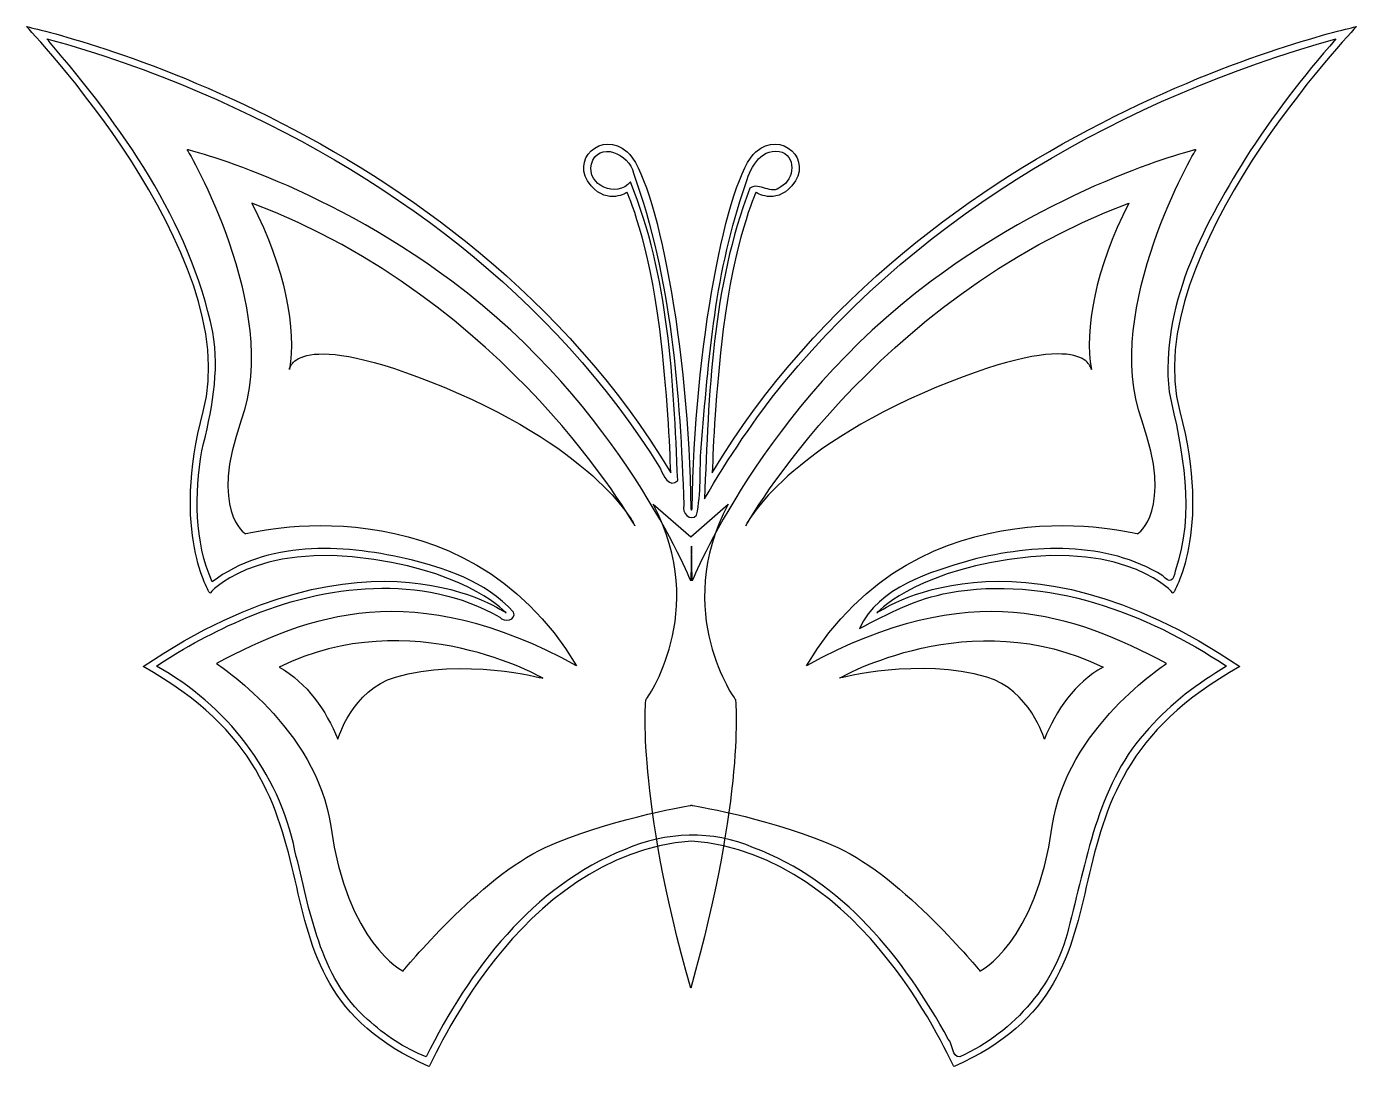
# Model space of a CAD drawing. Header units: centimetres. Extents: x -7.6 to 7.6, y -6 to 6.
import ezdxf

# ---------------------------------------------------------------- set-up
doc = ezdxf.new("R2010")
doc.units = ezdxf.units.CM
doc.header["$MEASUREMENT"] = 0
doc.layers.add('Layer 1', color=7, linetype='Continuous')

msp = doc.modelspace()

# ---------------------------------------------------------------- linework, layer by layer
at = {"layer": 'Layer 1'}
for points, knots in [([(-7.63116, 5.96883), (-7.63116, 5.96883), (-5.1217, 3.3472), (-5.60379, 1.55112), (-5.60379, 1.55112), (-5.9767, 0.1618), (-5.52772, -0.53743), (-5.52772, -0.53743), (-5.52772, -0.53743), (-5.52772, -0.53743), (-5.03088, 0.05963), (-3.6467, -0.148), (-3.6467, -0.148), (-2.52417, -0.31638), (-2.12535, -0.76398), (-2.12535, -0.76398), (-2.12535, -0.76398), (-2.12535, -0.76398), (-3.70312, 0.37704), (-6.29502, -1.37914), (-6.29502, -1.37914), (-3.65622, -2.83597), (-5.37333, -4.92841), (-3.01419, -5.96883), (-3.01419, -5.96883), (-2.98113, -5.96431), (-2.01672, -3.54731), (0.00041, -3.3817), (0.00041, -3.3817), (2.01704, -3.54785), (2.98112, -5.96431), (3.01418, -5.96883), (3.01418, -5.96883), (5.37333, -4.92841), (3.65621, -2.83597), (6.29501, -1.37914), (6.29501, -1.37914), (3.70311, 0.37704), (2.12534, -0.76398), (2.12534, -0.76398), (2.12534, -0.76398), (2.12534, -0.76398), (2.52416, -0.31638), (3.64669, -0.148), (3.64669, -0.148), (5.03087, 0.05963), (5.52771, -0.53743), (5.52771, -0.53743), (5.52771, -0.53743), (5.52771, -0.53743), (5.97669, 0.1618), (5.60378, 1.55112), (5.60378, 1.55112), (5.1217, 3.34721), (7.63116, 5.96883), (7.63116, 5.96883), (7.63116, 5.96883), (7.63116, 5.96883), (2.67922, 4.92026), (0.23854, 0.84666), (0.23854, 0.84666), (0.24784, 1.16195), (0.27571, 1.76032), (0.36422, 2.49369), (0.36422, 2.49369), (0.4856, 3.49944), (0.73877, 4.06465), (0.73877, 4.06465), (0.73877, 4.06465), (0.73877, 4.06465), (0.95807, 3.91997), (1.15053, 4.13989), (1.15053, 4.13989), (1.41169, 4.43831), (1.02853, 4.78549), (0.73877, 4.53263), (0.73877, 4.53263), (0.40667, 4.24282), (0.02476, 2.25807), (0.00951, 0.43572), (0.00951, 0.43572), (0.00626, 0.42938), (0.00277, 0.42312), (-0.00041, 0.4167), (-0.00041, 0.4167), (-0.00353, 0.423), (-0.00631, 0.42949), (-0.00951, 0.43572), (-0.00951, 0.43572), (-0.02475, 2.25809), (-0.40667, 4.24283), (-0.73877, 4.53264), (-0.73877, 4.53264), (-1.02852, 4.7855), (-1.41168, 4.43832), (-1.15052, 4.1399), (-1.15052, 4.1399), (-0.95806, 3.91998), (-0.73876, 4.06466), (-0.73876, 4.06466), (-0.73876, 4.06466), (-0.73876, 4.06466), (-0.48559, 3.49944), (-0.36421, 2.4937), (-0.36421, 2.4937), (-0.2757, 1.76033), (-0.24783, 1.16195), (-0.23853, 0.84667), (-0.23853, 0.84667), (-2.67922, 4.92026), (-7.63116, 5.96883), (-7.63116, 5.96883)], [0, 0, 0, 0, 0.03448276, 0.03448276, 0.03448276, 0.03448276, 0.06896552, 0.06896552, 0.06896552, 0.06896552, 0.10344828, 0.10344828, 0.10344828, 0.10344828, 0.13793103, 0.13793103, 0.13793103, 0.13793103, 0.17241379, 0.17241379, 0.17241379, 0.17241379, 0.20689655, 0.20689655, 0.20689655, 0.20689655, 0.24137931, 0.24137931, 0.24137931, 0.24137931, 0.27586207, 0.27586207, 0.27586207, 0.27586207, 0.31034483, 0.31034483, 0.31034483, 0.31034483, 0.34482759, 0.34482759, 0.34482759, 0.34482759, 0.37931034, 0.37931034, 0.37931034, 0.37931034, 0.4137931, 0.4137931, 0.4137931, 0.4137931, 0.44827586, 0.44827586, 0.44827586, 0.44827586, 0.48275862, 0.48275862, 0.48275862, 0.48275862, 0.51724138, 0.51724138, 0.51724138, 0.51724138, 0.55172414, 0.55172414, 0.55172414, 0.55172414, 0.5862069, 0.5862069, 0.5862069, 0.5862069, 0.62068966, 0.62068966, 0.62068966, 0.62068966, 0.65517241, 0.65517241, 0.65517241, 0.65517241, 0.68965517, 0.68965517, 0.68965517, 0.68965517, 0.72413793, 0.72413793, 0.72413793, 0.72413793, 0.75862069, 0.75862069, 0.75862069, 0.75862069, 0.79310345, 0.79310345, 0.79310345, 0.79310345, 0.82758621, 0.82758621, 0.82758621, 0.82758621, 0.86206897, 0.86206897, 0.86206897, 0.86206897, 0.89655172, 0.89655172, 0.89655172, 0.89655172, 0.93103448, 0.93103448, 0.93103448, 0.93103448, 1, 1, 1, 1]), ([(-5.78983, 4.55662), (-5.78983, 4.55662), (-4.29919, 4.19816), (-2.7496, 3.04519), (-2.7496, 3.04519), (-0.80407, 1.59763), (-0.00951, -0.39357), (-0.00951, -0.39357), (-0.00951, -0.39357), (-0.00951, -0.39357), (-0.00041, 0.00248), (-0.00041, 0.00248), (-0.00041, 0.00248), (-0.00041, 0.00248), (0.00951, -0.39357), (0.00951, -0.39357), (0.00951, -0.39357), (0.00951, -0.39357), (0.80408, 1.59763), (2.7496, 3.04519), (2.7496, 3.04519), (4.29919, 4.19816), (5.78983, 4.55662), (5.78983, 4.55662), (5.78983, 4.55662), (5.78983, 4.55662), (4.70628, 2.73592), (5.16723, 1.44859), (5.16723, 1.44859), (5.53766, 0.41407), (5.12093, 0.14552), (5.12093, 0.14552), (5.12093, 0.14552), (5.12093, 0.14552), (2.62272, 0.80638), (1.32085, -1.36839), (1.32085, -1.36839), (3.20949, -0.33363), (4.38622, -0.78477), (5.45331, -1.34193), (5.45331, -1.34193), (5.45331, -1.34193), (4.29661, -2.08896), (4.14114, -3.2122), (4.14114, -3.2122), (3.95544, -4.5539), (3.31101, -4.87411), (3.31101, -4.87411), (3.31101, -4.87411), (3.31101, -4.87411), (2.42722, -3.7937), (1.67886, -3.45694), (1.67886, -3.45694), (0.97267, -3.13916), (0.10608, -2.98859), (0.0095, -2.97242), (0.0095, -2.97242), (0.0095, -2.97242), (0.0095, -2.96911), (0.0095, -2.96911), (0.0095, -2.96911), (0.0095, -2.96911), (0.0018, -2.97053), (0.0004, -2.97076), (0.0004, -2.97076), (-0.00119, -2.9705), (-0.00952, -2.96911), (-0.00952, -2.96911), (-0.00952, -2.96911), (-0.00952, -2.96911), (-0.00952, -2.97242), (-0.00952, -2.97242), (-0.00952, -2.97242), (-0.10779, -2.98889), (-0.97351, -3.13952), (-1.67888, -3.45694), (-1.67888, -3.45694), (-2.42723, -3.7937), (-3.31103, -4.87411), (-3.31103, -4.87411), (-3.31103, -4.87411), (-3.31103, -4.87411), (-3.95546, -4.55389), (-4.14116, -3.2122), (-4.14116, -3.2122), (-4.29662, -2.08896), (-5.45333, -1.34193), (-5.45333, -1.34193), (-5.45333, -1.34193), (-4.38623, -0.78477), (-3.20951, -0.33363), (-1.32087, -1.36839), (-1.32087, -1.36839), (-2.62274, 0.80638), (-5.12095, 0.14552), (-5.12095, 0.14552), (-5.12095, 0.14552), (-5.12095, 0.14552), (-5.53768, 0.41407), (-5.16725, 1.44859), (-5.16725, 1.44859), (-4.70628, 2.73592), (-5.78983, 4.55662), (-5.78983, 4.55662)], [0, 0, 0, 0, 0.03703704, 0.03703704, 0.03703704, 0.03703704, 0.07407407, 0.07407407, 0.07407407, 0.07407407, 0.11111111, 0.11111111, 0.11111111, 0.11111111, 0.14814815, 0.14814815, 0.14814815, 0.14814815, 0.18518519, 0.18518519, 0.18518519, 0.18518519, 0.22222222, 0.22222222, 0.22222222, 0.22222222, 0.25925926, 0.25925926, 0.25925926, 0.25925926, 0.2962963, 0.2962963, 0.2962963, 0.2962963, 0.33333333, 0.33333333, 0.33333333, 0.33333333, 0.37037037, 0.37037037, 0.37037037, 0.37037037, 0.40740741, 0.40740741, 0.40740741, 0.40740741, 0.44444444, 0.44444444, 0.44444444, 0.44444444, 0.48148148, 0.48148148, 0.48148148, 0.48148148, 0.51851852, 0.51851852, 0.51851852, 0.51851852, 0.55555556, 0.55555556, 0.55555556, 0.55555556, 0.59259259, 0.59259259, 0.59259259, 0.59259259, 0.62962963, 0.62962963, 0.62962963, 0.62962963, 0.66666667, 0.66666667, 0.66666667, 0.66666667, 0.7037037, 0.7037037, 0.7037037, 0.7037037, 0.74074074, 0.74074074, 0.74074074, 0.74074074, 0.77777778, 0.77777778, 0.77777778, 0.77777778, 0.81481481, 0.81481481, 0.81481481, 0.81481481, 0.85185185, 0.85185185, 0.85185185, 0.85185185, 0.88888889, 0.88888889, 0.88888889, 0.88888889, 0.92592593, 0.92592593, 0.92592593, 0.92592593, 1, 1, 1, 1]), ([(-5.046, 3.94155), (-2.10871, 2.83773), (-0.64942, 0.23719), (-0.64942, 0.23719), (-0.64942, 0.23719), (-0.64942, 0.23719), (-1.04231, 1.07909), (-2.83836, 1.82744), (-2.83836, 1.82744), (-4.56533, 2.54701), (-4.6157, 2.03324), (-4.6157, 2.03324), (-4.6157, 2.03324), (-4.53463, 2.48225), (-4.65935, 3.19319), (-5.046, 3.94154), (-5.046, 3.94154), (-5.046, 3.94154), (-5.046, 3.94155), (-5.046, 3.94155)], [0, 0, 0, 0, 0.16666667, 0.16666667, 0.16666667, 0.16666667, 0.33333333, 0.33333333, 0.33333333, 0.33333333, 0.5, 0.5, 0.5, 0.5, 0.66666667, 0.66666667, 0.66666667, 0.66666667, 1, 1, 1, 1]), ([(5.01937, 3.94155), (2.08208, 2.83773), (0.62279, 0.23719), (0.62279, 0.23719), (0.62279, 0.23719), (0.62279, 0.23719), (1.01568, 1.07909), (2.81173, 1.82744), (2.81173, 1.82744), (4.5387, 2.54701), (4.58907, 2.03324), (4.58907, 2.03324), (4.58907, 2.03324), (4.508, 2.48225), (4.63272, 3.19319), (5.01937, 3.94154), (5.01937, 3.94154), (5.01937, 3.94154), (5.01937, 3.94155), (5.01937, 3.94155)], [0, 0, 0, 0, 0.16666667, 0.16666667, 0.16666667, 0.16666667, 0.33333333, 0.33333333, 0.33333333, 0.33333333, 0.5, 0.5, 0.5, 0.5, 0.66666667, 0.66666667, 0.66666667, 0.66666667, 1, 1, 1, 1]), ([(-4.73249, -1.385), (-3.21707, -0.63665), (-1.70647, -1.51209), (-1.70647, -1.51209), (-1.70647, -1.51209), (-1.70647, -1.51209), (-2.63247, -1.27053), (-3.39907, -1.49847), (-3.39907, -1.49847), (-3.89285, -1.64529), (-4.05964, -2.21328), (-4.05964, -2.21328), (-4.05964, -2.21328), (-4.19363, -1.88021), (-4.40887, -1.56812), (-4.73249, -1.385)], [0, 0, 0, 0, 0.2, 0.2, 0.2, 0.2, 0.4, 0.4, 0.4, 0.4, 0.6, 0.6, 0.6, 0.6, 1, 1, 1, 1]), ([(4.72291, -1.385), (3.20749, -0.63665), (1.69689, -1.51209), (1.69689, -1.51209), (1.69689, -1.51209), (1.69689, -1.51209), (2.62289, -1.27053), (3.38949, -1.49847), (3.38949, -1.49847), (3.88327, -1.64529), (4.05006, -2.21328), (4.05006, -2.21328), (4.05006, -2.21328), (4.18405, -1.88021), (4.39929, -1.56812), (4.72291, -1.385)], [0, 0, 0, 0, 0.2, 0.2, 0.2, 0.2, 0.4, 0.4, 0.4, 0.4, 0.6, 0.6, 0.6, 0.6, 1, 1, 1, 1])]:
    msp.add_open_spline(points, degree=3, knots=knots, dxfattribs=at)
at = {"layer": 'Layer 1', "color": 7}
msp.add_open_spline([(-7.37733, 5.80264), (-6.54279, 4.8294), (-5.7595, 3.7378), (-5.49548, 2.46228), (-5.49548, 2.46228), (-5.41175, 2.00444), (-5.50931, 1.54026), (-5.61999, 1.10008), (-5.61999, 1.10008), (-5.70219, 0.5998), (-5.7075, 0.06251), (-5.50127, -0.40597), (-5.50127, -0.40597), (-4.87553, 0.0705), (-4.01818, 0.02719), (-3.2877, -0.13652), (-3.2877, -0.13652), (-2.83599, -0.24184), (-2.35945, -0.4016), (-2.04267, -0.75241), (-2.04267, -0.75241), (-2.00439, -0.85056), (-2.15528, -0.8774), (-2.20142, -0.80946), (-2.20142, -0.80946), (-3.09087, -0.3052), (-4.20314, -0.43394), (-5.11153, -0.82029), (-5.11153, -0.82029), (-5.47144, -0.9708), (-5.81582, -1.15847), (-6.14123, -1.37336), (-6.14123, -1.37336), (-5.34215, -1.81362), (-4.73296, -2.5951), (-4.55137, -3.49335), (-4.55137, -3.49335), (-4.37946, -4.1715), (-4.27373, -4.94202), (-3.71946, -5.42892), (-3.71946, -5.42892), (-3.52161, -5.61045), (-3.29543, -5.75927), (-3.0456, -5.86052), (-3.0456, -5.86052), (-2.55305, -4.86278), (-1.82459, -3.89936), (-0.76109, -3.47679), (-0.76109, -3.47679), (-0.29805, -3.27543), (0.24603, -3.25152), (0.71065, -3.4586), (0.71065, -3.4586), (1.73057, -3.83329), (2.44204, -4.72992), (2.94638, -5.6563), (2.94638, -5.6563), (2.99836, -5.7092), (2.98719, -5.86672), (3.0795, -5.85804), (3.0795, -5.85804), (3.70558, -5.57555), (4.20365, -5.00439), (4.34206, -4.32263), (4.34206, -4.32263), (4.54622, -3.54729), (4.67929, -2.69134), (5.24991, -2.08773), (5.24991, -2.08773), (5.50463, -1.80294), (5.81186, -1.56885), (6.14205, -1.37418), (6.14205, -1.37418), (5.21599, -0.75897), (4.08186, -0.32864), (2.95514, -0.53093), (2.95514, -0.53093), (2.58893, -0.59783), (2.25335, -0.76778), (1.92691, -0.94258), (1.92691, -0.94258), (2.15936, -0.45545), (2.72815, -0.29805), (3.20692, -0.15586), (3.20692, -0.15586), (3.9269, 0.02761), (4.75863, 0.06622), (5.40949, -0.33652), (5.40949, -0.33652), (5.48882, -0.42348), (5.53214, -0.39951), (5.55052, -0.28426), (5.55052, -0.28426), (5.78534, 0.38495), (5.63535, 1.10803), (5.48059, 1.77684), (5.48059, 1.77684), (5.38061, 2.74818), (5.85956, 3.65113), (6.35405, 4.45067), (6.35405, 4.45067), (6.66393, 4.93653), (7.01685, 5.39395), (7.39634, 5.82745), (7.39634, 5.82745), (4.97533, 5.1521), (2.67846, 3.84508), (1.07037, 1.89258), (1.07037, 1.89258), (0.72482, 1.47088), (0.42409, 1.01705), (0.14924, 0.54901), (0.14924, 0.54901), (0.19858, 1.74926), (0.23442, 2.98097), (0.67097, 4.1151), (0.67097, 4.1151), (0.78427, 4.19015), (0.91457, 4.02531), (1.02402, 4.12916), (1.02402, 4.12916), (1.18375, 4.20943), (1.20882, 4.49753), (1.00583, 4.53513), (1.00583, 4.53513), (0.78143, 4.56955), (0.66189, 4.32559), (0.61728, 4.14316), (0.61728, 4.14316), (0.27559, 3.17927), (0.1921, 2.14659), (0.11161, 1.13196), (0.11161, 1.13196), (0.0885, 0.87689), (0.1157, 0.60756), (0.05747, 0.3605), (0.05747, 0.3605), (-0.01109, 0.27891), (-0.11771, 0.38912), (-0.08734, 0.47293), (-0.08734, 0.47293), (-0.13215, 1.75903), (-0.22815, 3.07052), (-0.66683, 4.28708), (-0.66683, 4.28708), (-0.70773, 4.50716), (-1.07402, 4.66423), (-1.14887, 4.39043), (-1.14887, 4.39043), (-1.20904, 4.14508), (-0.85252, 3.99649), (-0.70156, 4.18703), (-0.70156, 4.18703), (-0.25986, 3.10264), (-0.20656, 1.9149), (-0.15834, 0.7582), (-0.15834, 0.7582), (-0.25119, 0.66209), (-0.32851, 0.81999), (-0.35512, 0.89049), (-0.35512, 0.89049), (-1.57746, 2.87048), (-3.52566, 4.31579), (-5.64774, 5.21644), (-5.64774, 5.21644), (-6.21552, 5.45967), (-6.80033, 5.67019), (-7.39882, 5.82745), (-7.39882, 5.82745), (-7.39882, 5.82745), (-7.3815, 5.80745), (-7.3815, 5.80745), (-7.3815, 5.80745), (-7.3815, 5.80745), (-7.37733, 5.80264), (-7.37733, 5.80264)], degree=3, knots=[0, 0, 0, 0, 0.02222222, 0.02222222, 0.02222222, 0.02222222, 0.04444444, 0.04444444, 0.04444444, 0.04444444, 0.06666667, 0.06666667, 0.06666667, 0.06666667, 0.08888889, 0.08888889, 0.08888889, 0.08888889, 0.11111111, 0.11111111, 0.11111111, 0.11111111, 0.13333333, 0.13333333, 0.13333333, 0.13333333, 0.15555556, 0.15555556, 0.15555556, 0.15555556, 0.17777778, 0.17777778, 0.17777778, 0.17777778, 0.2, 0.2, 0.2, 0.2, 0.22222222, 0.22222222, 0.22222222, 0.22222222, 0.24444444, 0.24444444, 0.24444444, 0.24444444, 0.26666667, 0.26666667, 0.26666667, 0.26666667, 0.28888889, 0.28888889, 0.28888889, 0.28888889, 0.31111111, 0.31111111, 0.31111111, 0.31111111, 0.33333333, 0.33333333, 0.33333333, 0.33333333, 0.35555556, 0.35555556, 0.35555556, 0.35555556, 0.37777778, 0.37777778, 0.37777778, 0.37777778, 0.4, 0.4, 0.4, 0.4, 0.42222222, 0.42222222, 0.42222222, 0.42222222, 0.44444444, 0.44444444, 0.44444444, 0.44444444, 0.46666667, 0.46666667, 0.46666667, 0.46666667, 0.48888889, 0.48888889, 0.48888889, 0.48888889, 0.51111111, 0.51111111, 0.51111111, 0.51111111, 0.53333333, 0.53333333, 0.53333333, 0.53333333, 0.55555556, 0.55555556, 0.55555556, 0.55555556, 0.57777778, 0.57777778, 0.57777778, 0.57777778, 0.6, 0.6, 0.6, 0.6, 0.62222222, 0.62222222, 0.62222222, 0.62222222, 0.64444444, 0.64444444, 0.64444444, 0.64444444, 0.66666667, 0.66666667, 0.66666667, 0.66666667, 0.68888889, 0.68888889, 0.68888889, 0.68888889, 0.71111111, 0.71111111, 0.71111111, 0.71111111, 0.73333333, 0.73333333, 0.73333333, 0.73333333, 0.75555556, 0.75555556, 0.75555556, 0.75555556, 0.77777778, 0.77777778, 0.77777778, 0.77777778, 0.8, 0.8, 0.8, 0.8, 0.82222222, 0.82222222, 0.82222222, 0.82222222, 0.84444444, 0.84444444, 0.84444444, 0.84444444, 0.86666667, 0.86666667, 0.86666667, 0.86666667, 0.88888889, 0.88888889, 0.88888889, 0.88888889, 0.91111111, 0.91111111, 0.91111111, 0.91111111, 0.93333333, 0.93333333, 0.93333333, 0.93333333, 0.95555556, 0.95555556, 0.95555556, 0.95555556, 1, 1, 1, 1], dxfattribs=at)
at = {"layer": 'Layer 1', "lineweight": 25}
msp.add_open_spline([(-0.43863, 0.48783), (0.21501, -0.75849), (-0.52379, -1.76113), (-0.52379, -1.76113), (-0.52379, -1.76113), (-0.52379, -1.76113), (-0.63625, -2.85473), (-0.00951, -5.07173), (-0.00951, -5.07173), (0.61724, -2.85473), (0.5056, -1.76113), (0.5056, -1.76113), (0.5056, -1.76113), (0.5056, -1.76113), (-0.23403, -0.75849), (0.41961, 0.48783), (0.41961, 0.48783), (0.41961, 0.48783), (-0.00951, 0.10997), (-0.00951, 0.10997), (-0.00951, 0.10997), (-0.00951, 0.10997), (-0.43863, 0.48783), (-0.43863, 0.48783)], degree=3, knots=[0, 0, 0, 0, 0.14285714, 0.14285714, 0.14285714, 0.14285714, 0.28571429, 0.28571429, 0.28571429, 0.28571429, 0.42857143, 0.42857143, 0.42857143, 0.42857143, 0.57142857, 0.57142857, 0.57142857, 0.57142857, 0.71428571, 0.71428571, 0.71428571, 0.71428571, 1, 1, 1, 1], dxfattribs=at)

doc.saveas('drawing.dxf')
